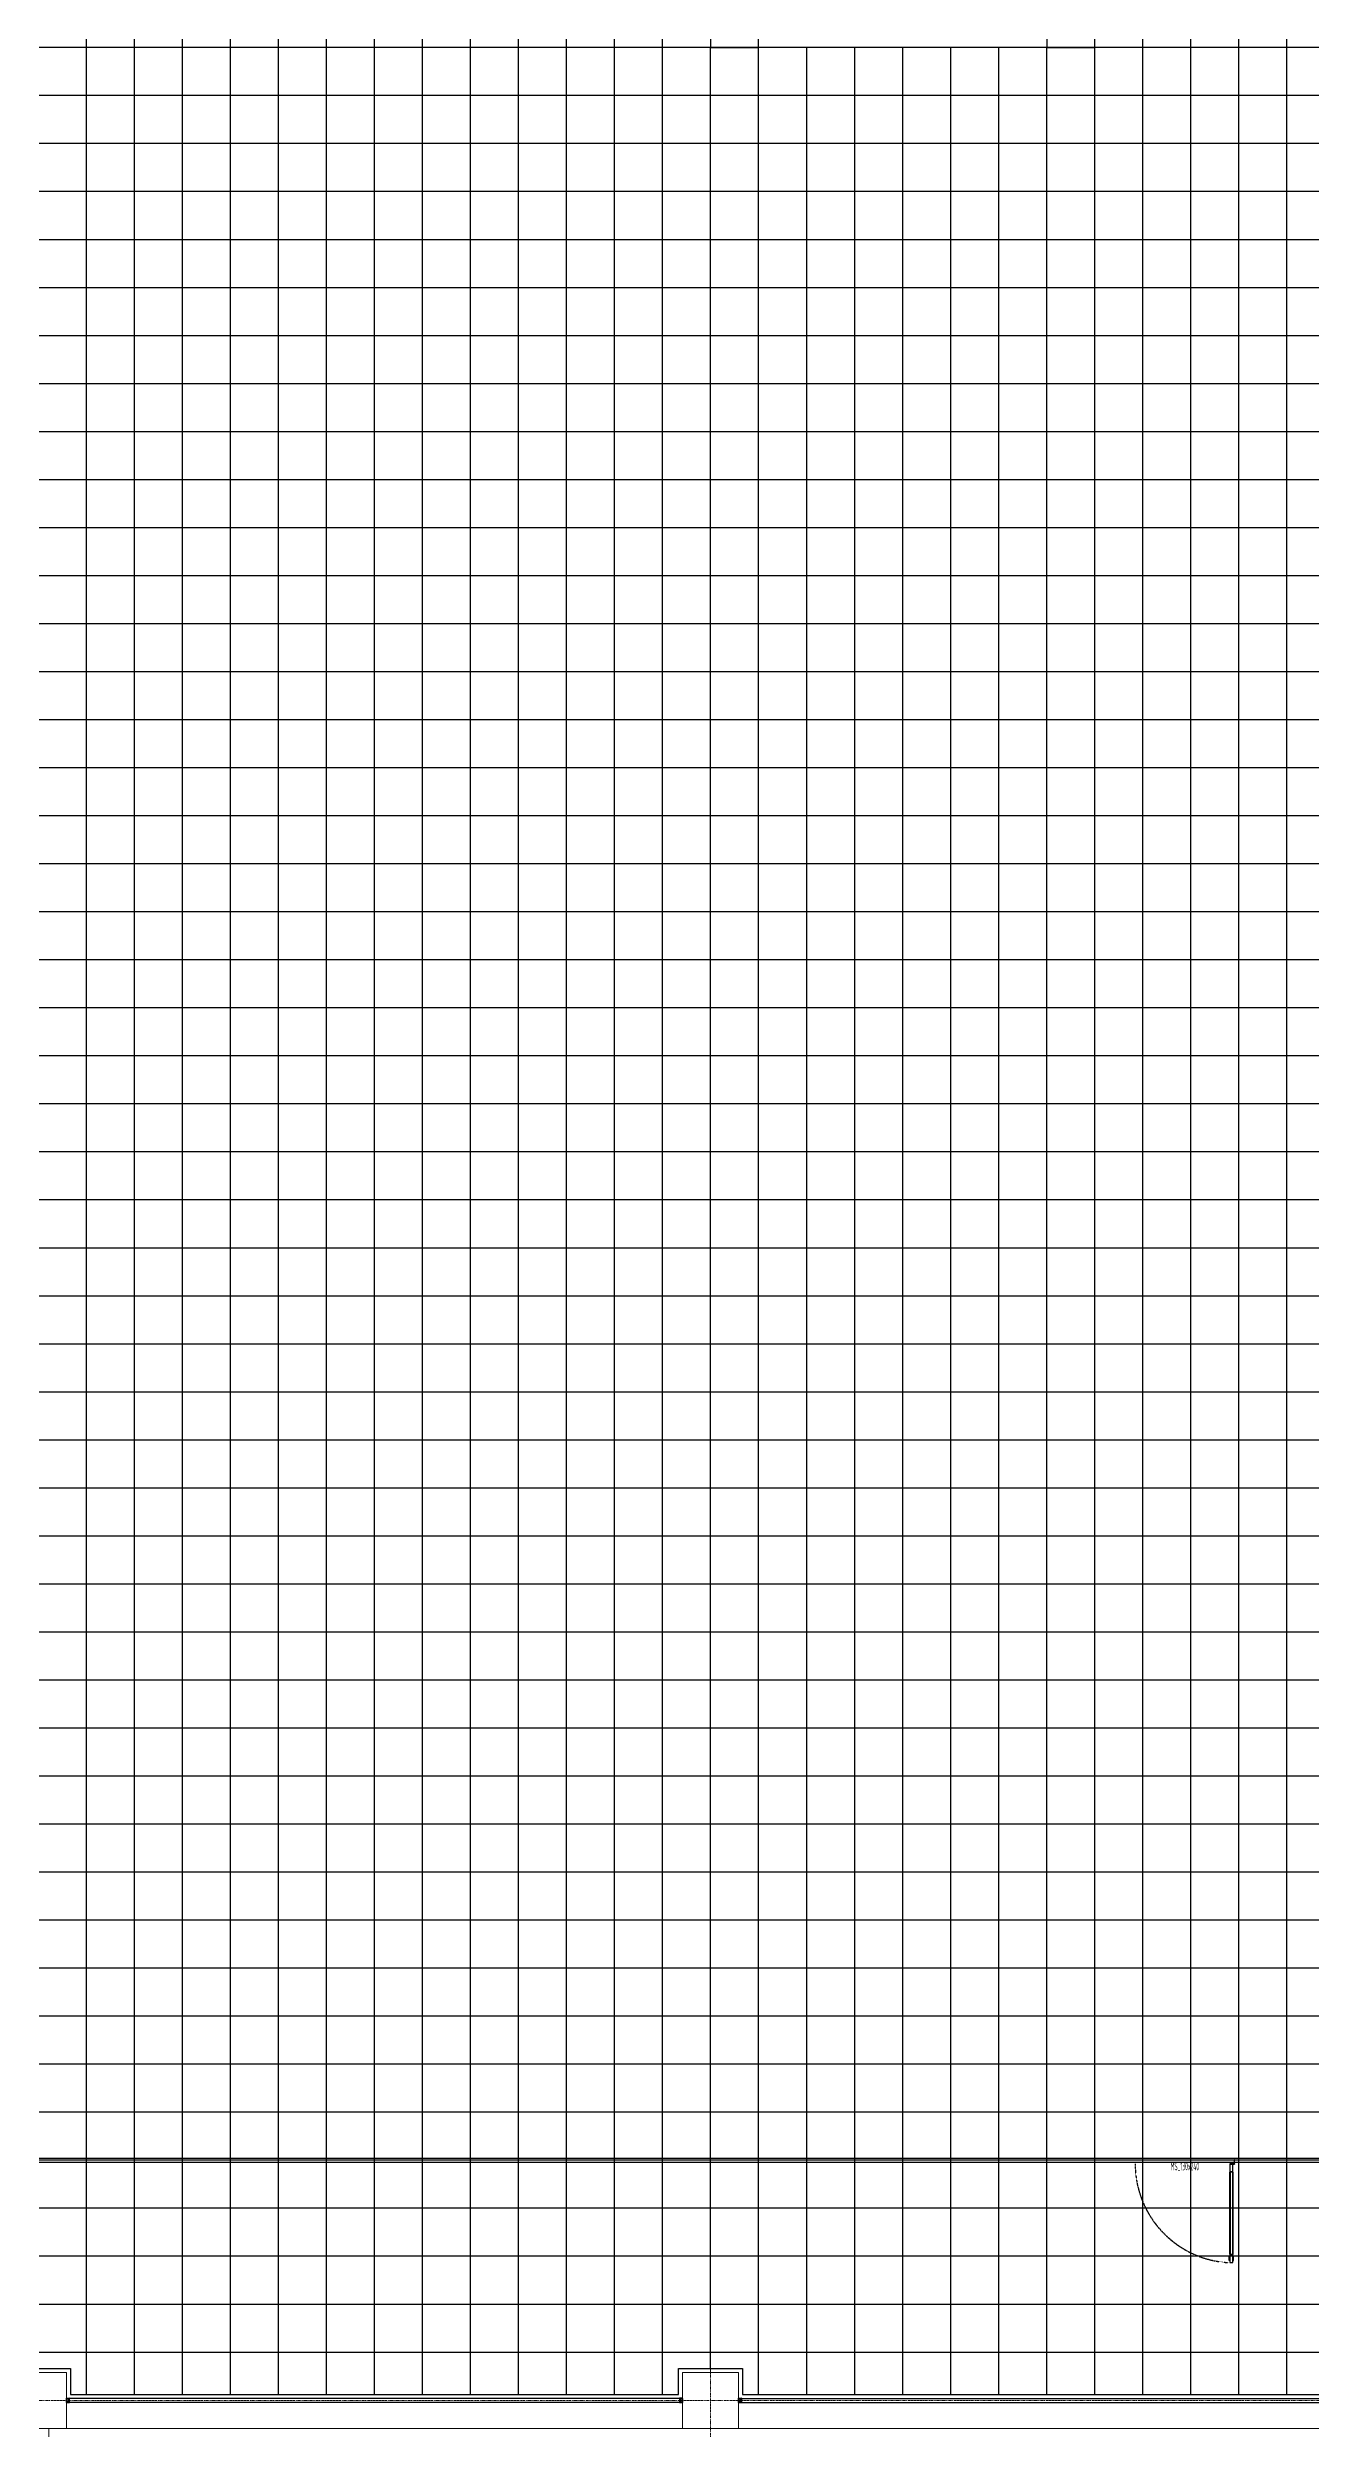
# Model space of a CAD drawing. Extents: x -32000 to 290600, y -96057 to 131250.
# Drawn here: x 184915 to 200694, y -350 to 29400 of the extents above; entities that cross this region are included whole.
import ezdxf
from ezdxf.enums import TextEntityAlignment as Align

# ---------------------------------------------------------------- set-up
doc = ezdxf.new("R2010")
doc.units = 0
doc.linetypes.add('H12PL3$0$JJP_三點線', pattern=[0.9, 0.3, -0.15, 0, -0.15, 0, -0.15, 0, -0.15])
doc.linetypes.add('XFDP30$0$HIDDEN', pattern=[0.3, 0.2, -0.1])
for name, color, linetype in [('H12PL3$0$A-WALL-EX', 252, 'Continuous'), ('H12PL3$0$S-COL', 252, 'Continuous'), ('H12PL3$0$S-GRID', 252, 'Continuous'), ('XFDP30$0$A-Door (50K)', 9, 'Continuous'), ('XFDP30$0$A-Partition-Col (50K)', 9, 'Continuous'), ('XFDP30$0$A-W-P1S (50K)', 9, 'Continuous'), ('XFDP30$0$A-W-R1 (Rockwool) (50K)', 9, 'Continuous'), ('XFDR30-50K$0$A-R-Plan', 9, 'Continuous'), ('XFDR30-50K$0$A-R-Plan (50K_Abnormal)', 9, 'Continuous')]:
    doc.layers.add(name, color=color, linetype=linetype)
doc.styles.add('XFDP30$0$AA-TXT', font='isocp.shx', dxfattribs={"width": 0.8, "bigfont": 'china.shx'})

# ---------------------------------------------------------------- blocks, each defined once
blk = doc.blocks.new('XFDP30$0$TP1-50-Partition_Col-side')
blk.add_lwpolyline([(-2.5, -4), (-2.5, -3.9), (-2.6, -3.9), (-2.5, -3), (-2.5, -0.3), (-2.4, -0.2), (-0.7, -0.2), (-0.5, -0.2), (-0.1, -0.2), (0, -0.2), (0, -0.2), (0.5, -0.2), (0.6, -0.2), (2.4, -0.2), (2.5, -0.3), (2.5, -3), (2.6, -3.9), (2.5, -3.9), (2.5, -4), (2.7, -4), (2.7, 0), (-2.7, 0), (-2.7, -4)], close=True)
for points in [[(-1.6, -2.1), (-2.3, -2.1, 0.414213), (-2.4, -2.2), (-2.4, -3.6), (-2.5, -3.6), (-2.5, -2.2, -0.414213), (-2.3, -2), (-1.6, -2), (-1.6, -2.1)], [(1.6, -2.1), (2.3, -2.1, -0.414213), (2.4, -2.2), (2.4, -3.6), (2.5, -3.6), (2.5, -2.2, 0.414213), (2.3, -2), (1.6, -2), (1.6, -2.1)]]:
    blk.add_lwpolyline(points, format="xyb")
blk.add_lwpolyline([(2.2, -3.6), (-2.2, -3.6, -0.414214), (-2.3, -3.5), (-2.3, -2.6, -0.414214), (-2.2, -2.5), (-1.3, -2.5, 0.414214), (-1.1, -2.3), (-1.1, -2.2, 0.414214), (-1.3, -2.1), (-1.9, -2.1), (-1.9, -2.1), (-1.3, -2.1, -0.414214), (-1.2, -2.2), (-1.2, -2.3, -0.414214), (-1.3, -2.4), (-2.2, -2.4, 0.414214), (-2.4, -2.6), (-2.4, -3.5, 0.414214), (-2.2, -3.6), (2.2, -3.6, 0.414214), (2.4, -3.5), (2.4, -2.6, 0.414214), (2.2, -2.4), (1.3, -2.4, -0.414214), (1.2, -2.3), (1.2, -2.2, -0.414214), (1.3, -2.1), (1.9, -2.1), (1.9, -2.1), (1.3, -2.1, 0.414214), (1.1, -2.2), (1.1, -2.3, 0.414214), (1.3, -2.5), (2.2, -2.5, -0.414214), (2.3, -2.6), (2.3, -3.5, -0.414214)], format="xyb", close=True)
blk = doc.blocks.new('XFDP30$0$GAD2205')
blk.add_lwpolyline([(0, 1), (0, 1), (-18, 1, -0.414214), (-18, 2), (-18, 3, -0.414214), (-18, 3), (-14, 3, 0.414214), (-13, 4), (-13, 4, 0.414214), (-14, 4), (-18, 4, -0.414214), (-18, 5), (-18, 12, -0.414214), (-18, 12), (-18, 12, 0.414214), (-18, 12), (-18, 14, 0.72636), (-19, 14), (-19, 13, 0.158507), (-19, 13), (-19, 0, 0.414214), (-19, 0), (19, 0, 0.414214), (19, 0), (19, 13, 0.158507), (19, 13), (19, 14, 0.72636), (18, 14), (18, 12, 0.414214), (18, 12, -0.414214), (18, 12), (18, 5, -0.414214), (18, 4), (14, 4, 0.414214), (13, 4), (13, 4, 0.414214), (14, 3), (18, 3, -0.414214), (18, 3), (18, 2, -0.414214), (18, 1), (0, 1)], format="xyb", close=True)
blk = doc.blocks.new('XFDP30$0$Door-S130a')
for p, q in [((8.8, 120.4), (8.8, 125.3)), ((8.8, 125.3), (9.6, 125.3)), ((9.6, 120.4), (8.8, 120.4)), ((9.6, 125.3), (9.6, 120.4))]:
    blk.add_line(p, q)
blk.add_lwpolyline([(4.8, 120.4), (4.8, 125.3), (4, 125.3), (4, 120.4)], close=True)
at = {"ltscale": 5}
for points in [[(8.8, 117.8), (8.8, 127.9), (4.8, 127.9), (4.8, 117.8)], [(5, 117.5), (5, 14.8), (5, 14.8), (5, 117.5)], [(8.6, 14.8), (8.5, 14.8), (8.5, 117.5), (8.6, 117.5)], [(8.8, 4.3), (8.8, 14.4), (4.8, 14.4), (4.8, 4.3)]]:
    blk.add_lwpolyline(points, close=True, dxfattribs=at)
blk.add_lwpolyline([(4.8, 117.9), (4.8, 116.7, 0.158507), (4.9, 116.7), (4.9, 116.5, 0.72636), (5, 116.6), (5, 116.7, 0.414214), (5, 116.7, -0.414214), (4.9, 116.8), (4.9, 117.5, -0.414214), (5, 117.5), (5.4, 117.5, 0.414214), (5.4, 117.5), (5.4, 117.6, 0.414214), (5.4, 117.6), (5, 117.6, -0.414214), (4.9, 117.6), (4.9, 117.8, -0.414214), (5, 117.8), (6.8, 117.8), (6.8, 117.8), (6.8, 117.8), (8.6, 117.8, -0.414214), (8.6, 117.8), (8.6, 117.6, -0.414214), (8.6, 117.6), (8.2, 117.6, 0.414214), (8.1, 117.6), (8.1, 117.5, 0.414214), (8.2, 117.5), (8.6, 117.5, -0.414214), (8.6, 117.5), (8.6, 116.8, -0.414214), (8.6, 116.7), (8.6, 116.7, 0.414214), (8.6, 116.7), (8.6, 116.6, 0.72636), (8.6, 116.5), (8.7, 116.7, 0.158507), (8.7, 116.7), (8.7, 117.9, 0.414214), (8.7, 117.9), (4.9, 117.9, 0.414214)], format="xyb", close=True, dxfattribs=at)
at = {"ltscale": 500}
for points in [[(3.2, -0.6), (3.2, 3.9), (3, 3.9), (3, -0.6)], [(8.5, 4.8), (4, 4.8), (4, 4.6), (8.5, 4.6)]]:
    blk.add_lwpolyline(points, close=True, dxfattribs=at)
at = {"linetype": 'XFDP30$0$HIDDEN', "ltscale": 0.1}
blk.add_arc((3.4, 4.4), 123.6, 0, 86.7594, dxfattribs=at)
at = {"ltscale": 500, "extrusion": (0, 0, -1)}
blk.add_ellipse((3.4, 4.4), major_axis=(-0.495, 0.495), ratio=1, start_param=5.497787, end_param=11.780972, dxfattribs=at)
at = {"ltscale": 5, "xscale": 0.1000000000058208, "yscale": 0.1000000000058208, "zscale": 0.1000000000058208}
blk.add_blockref('XFDP30$0$GAD2205', (6.8, 14.3), dxfattribs=at)
at = {"color": 9, "style": 'XFDP30$0$AA-TXT', "width": 0.45}
blk.add_attdef('130X240', text='', height=10, dxfattribs=at).set_placement((65, 10), align=Align.MIDDLE_CENTER)
blk = doc.blocks.new('XFDP30')
at = {"layer": 'XFDP30$0$A-W-P1S (50K)'}
for p, q in [((179375, 3025, 0), (216600, 3025, 0)), ((179425, 2975, 0), (216600, 2975, 0))]:
    blk.add_line(p, q, dxfattribs=at)
at = {"layer": 'XFDP30$0$A-W-R1 (Rockwool) (50K)'}
for p, q in [((192850, 25, 0), (185150, 25, 0)), ((193550, 25, 0), (201250, 25, 0)), ((192850, -25, 0), (185150, -25, 0)), ((193550, -25, 0), (201250, -25, 0))]:
    blk.add_line(p, q, dxfattribs=at)
at = {"layer": 'XFDP30$0$A-Door (50K)'}
ref = blk.add_blockref('XFDP30$0$Door-S130a', (199775, 3000, 0), dxfattribs=dict(at, xscale=10, yscale=10, zscale=10, rotation=180))
ref.add_attrib('130X240', 'MS_130x240', dxfattribs={"layer": '0', "color": 9, "height": 100, "style": 'XFDP30$0$AA-TXT', "width": 0.45}).set_placement((199125, 2925, 0), align=Align.MIDDLE_CENTER)
at = {"layer": 'XFDP30$0$A-Partition-Col (50K)', "yscale": 10, "zscale": 10}
for p, xscale, rotation in [((185150, 0, 0), -10, 90), ((192850, 0), 10, 270), ((193550, 0), -10, 90)]:
    blk.add_blockref('XFDP30$0$TP1-50-Partition_Col-side', p, dxfattribs=dict(at, xscale=xscale, rotation=rotation))
blk = doc.blocks.new('H12PL3')
at = {"layer": 'H12PL3$0$A-WALL-EX', "lineweight": 0}
for p, q in [((185050, -350), (184930, -350)), ((184930, -350), (184930, -465)), ((185050, -350), (184930, -350))]:
    blk.add_line(p, q, dxfattribs=at)
at = {"layer": 'H12PL3$0$A-WALL-EX', "lineweight": 0, "flags": 128}
for points in [[(184930, -350), (184930, -3640)], [(185050, -350), (184930, -350)], [(243100, -350), (185050, -350)]]:
    blk.add_lwpolyline(points, dxfattribs=at)
at = {"layer": 'H12PL3$0$S-COL', "lineweight": 0, "flags": 128}
for points in [[(185150, -350), (185150, 350), (184450, 350), (184450, -350), (184930, -350)], [(193550, -350), (193550, 350), (192850, 350), (192850, -350)]]:
    blk.add_lwpolyline(points, dxfattribs=at)
at = {"layer": 'H12PL3$0$S-GRID', "linetype": 'H12PL3$0$JJP_三點線', "lineweight": 0}
for p, q in [((193200, 128250), (193200, -28000)), ((-29000, 15000), (289600, 15000)), ((-29000, 0), (289600, 0))]:
    blk.add_line(p, q, dxfattribs=at)
blk.add_blockref('XFDP30', (0, 0))
blk = doc.blocks.new('XFDR30-50K')
at = {"layer": 'XFDR30-50K$0$A-R-Plan'}
for p, q in [((185400, 75, 0), (185400, 89925, 0)), ((186000, 75, 0), (186000, 89925, 0)), ((186600, 75, 0), (186600, 89925, 0)), ((187200, 75, 0), (187200, 89925, 0)), ((187800, 75, 0), (187800, 89925, 0)), ((188400, 75, 0), (188400, 89925, 0)), ((189000, 75, 0), (189000, 89925, 0)), ((198000, 75, 0), (198000, 89925, 0)), ((198600, 75, 0), (198600, 89925, 0)), ((189600, 75, 0), (189600, 85900)), ((190200, 75, 0), (190200, 85900)), ((190800, 75, 0), (190800, 85900)), ((191400, 75, 0), (191400, 85900)), ((192000, 75, 0), (192000, 85900)), ((192600, 75, 0), (192600, 85900)), ((199200, 75, 0), (199200, 76200, 0)), ((199800, 75, 0), (199800, 76200, 0)), ((200400, 75, 0), (200400, 76200, 0)), ((243101, 29400), (174600, 29400)), ((193200, 400), (193200, 29400)), ((193800, 75, 0), (193800, 29400)), ((194400, 75, 0), (194400, 29400)), ((195000, 75, 0), (195000, 29400)), ((195600, 75, 0), (195600, 29400)), ((196200, 75, 0), (196200, 29400)), ((196800, 75, 0), (196800, 29400)), ((197400, 75, 0), (197400, 29400)), ((243101, 28800), (174600, 28800)), ((243101, 28200), (174600, 28200)), ((243101, 27600), (174600, 27600)), ((243101, 27000), (174600, 27000)), ((243101, 26400), (174600, 26400)), ((243101, 25800), (174600, 25800)), ((243101, 25200), (174600, 25200)), ((243101, 24600), (174600, 24600)), ((243101, 24000), (174600, 24000)), ((243101, 23400), (174600, 23400)), ((243101, 22800), (174600, 22800)), ((243101, 22200), (174600, 22200)), ((243101, 21600), (174600, 21600)), ((243101, 21000), (174600, 21000)), ((243101, 20400), (174600, 20400)), ((243101, 19800), (174600, 19800)), ((243101, 19200), (174600, 19200)), ((243101, 18600), (174600, 18600)), ((243101, 18000), (174600, 18000)), ((243101, 17400), (174600, 17400)), ((243101, 16800), (174600, 16800)), ((243101, 16200), (174600, 16200)), ((243101, 15600), (174600, 15600)), ((201000, 15000, 0), (174600, 15000)), ((201600, 14400), (174600, 14400)), ((201600, 13800), (174600, 13800)), ((201600, 13200), (166200, 13200)), ((243101, 12600), (166200, 12600)), ((243101, 12000), (166200, 12000)), ((243101, 11400), (166200, 11400)), ((243101, 10800), (166200, 10800)), ((243101, 10200), (166200, 10200)), ((243101, 9600), (166200, 9600)), ((243101, 9000), (166200, 9000)), ((243101, 8400), (166200, 8400)), ((243101, 7800), (166200, 7800)), ((243101, 7200), (166200, 7200)), ((243101, 6600), (166200, 6600)), ((243101, 6000), (166200, 6000)), ((243101, 5400), (166200, 5400)), ((243101, 4800), (166200, 4800)), ((243101, 4200), (166200, 4200)), ((243101, 3600), (166200, 3600)), ((243101, 3000), (166200, 3000)), ((243101, 2400), (166200, 2400)), ((243101, 1800), (166200, 1800)), ((243101, 1200), (166200, 1200)), ((243101, 600), (166200, 600)), ((184400, 400), (185200, 400)), ((185200, 400), (185200, 75, 0)), ((192800, 75, 0), (192800, 400)), ((192800, 400), (193600, 400)), ((193600, 400), (193600, 75, 0)), ((185200, 75, 0), (192800, 75, 0)), ((193600, 75, 0), (201200, 75, 0))]:
    blk.add_line(p, q, dxfattribs=at)
at = {"layer": 'XFDR30-50K$0$A-R-Plan (50K_Abnormal)', "elevation": 0}
for points in [[(193200, 29400), (192600, 29400), (192600, 30000), (192825, 30000), (192825, 29625), (193200, 29625)], [(193200, 29400), (193800, 29400), (193800, 30000), (193575, 30000), (193575, 29625), (193200, 29625)], [(197400, 29400), (198000, 29400), (198000, 30000), (197740, 30000), (197740, 29600), (197400, 29600)]]:
    blk.add_lwpolyline(points, close=True, dxfattribs=at)

msp = doc.modelspace()

# ---------------------------------------------------------------- block references
for name in ['H12PL3', 'XFDR30-50K']:
    msp.add_blockref(name, (0, 0))

doc.saveas('drawing.dxf')
